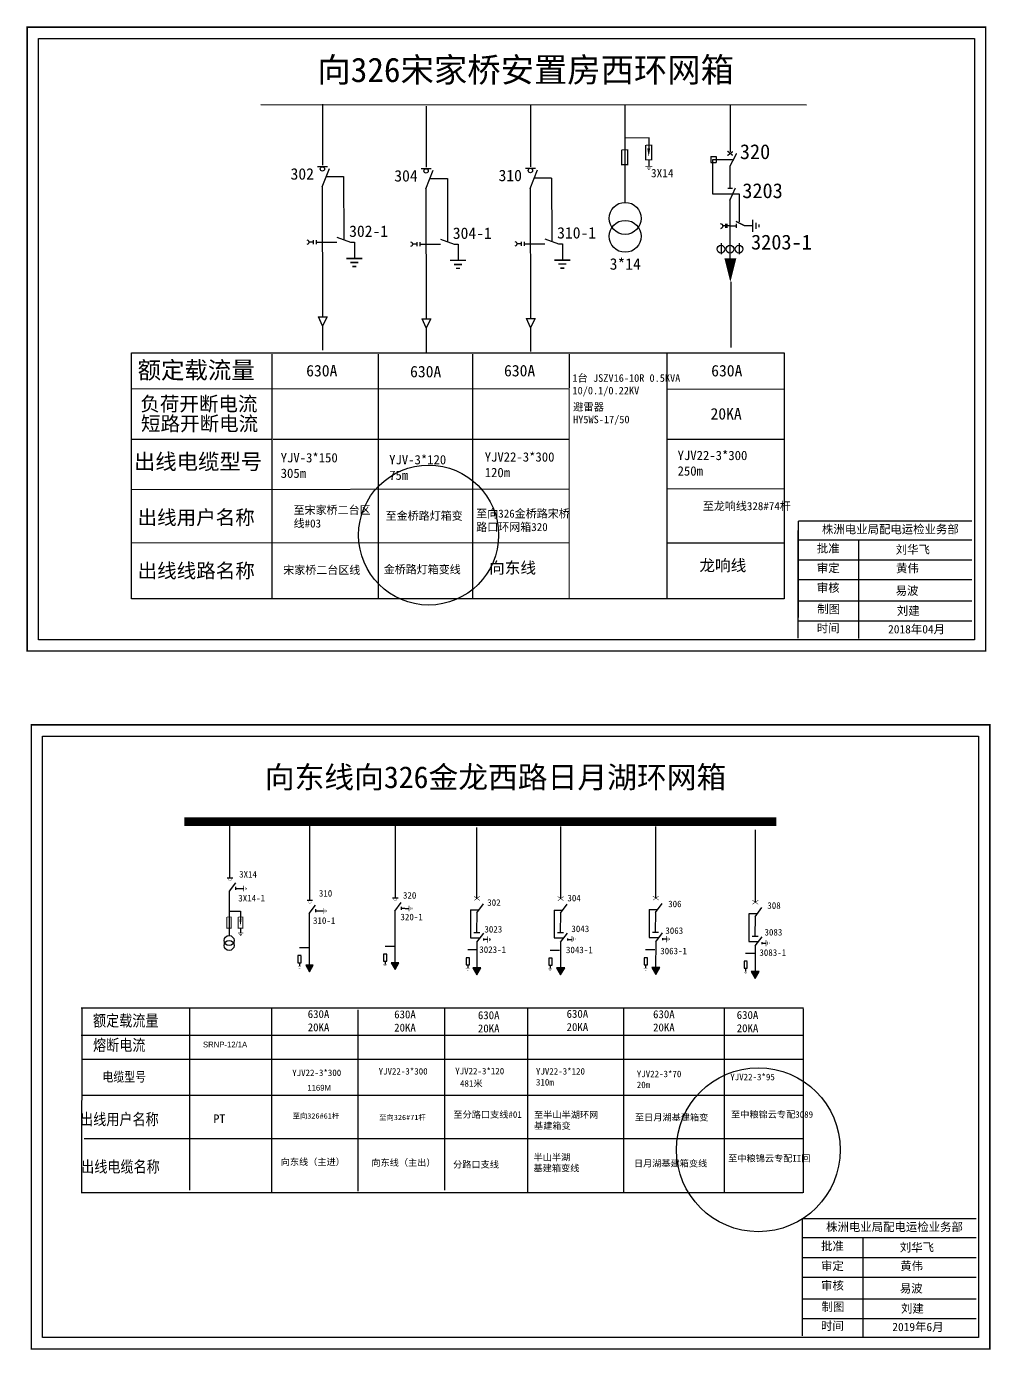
# Model space of a CAD drawing. Extents: x 1156 to 1416, y -325 to -151.
# Drawn here: x 1289.7 to 1415.9, y -324.9 to -151.7 of the extents above; entities that cross this region are included whole.
import ezdxf

# ---------------------------------------------------------------- set-up
doc = ezdxf.new("R2010")
doc.units = 0
doc.header["$LTSCALE"] = 0.774411
doc.linetypes.add('CENTER', pattern=[50.8, 31.75, -6.35, 6.35, -6.35])
doc.layers.get('0').update_dxf_attribs({"linetype": 'CONTINUOUS'})
doc.layers.add('1', color=7, linetype='CONTINUOUS')
doc.layers.add('2', color=7, linetype='CONTINUOUS')
doc.layers.add('MiniCADLayer', color=7, linetype='CONTINUOUS', lineweight=20)
doc.styles.add('_txtstyle_1.32_0_0', font='simsun.ttc', dxfattribs={"height": 1.32008})
doc.styles.add('_txtstyle_4.00_0_0', font='simsun.ttc', dxfattribs={"height": 4})
doc.styles.add('HZ', font='')
doc.styles.add('hztxt_txtstyle_0.00_0_0', font='', dxfattribs={"bigfont": 'hztxt.shx'})
doc.styles.add('hztxt_txtstyle_1.32_0_0', font='', dxfattribs={"height": 1.32257, "bigfont": 'hztxt.shx'})
doc.styles.add('hztxt_txtstyle_2.50_0_0', font='', dxfattribs={"height": 2.5, "bigfont": 'hztxt.shx'})
doc.styles.add('hztxt_txtstyle_2.70_0_0', font='simkai.ttf', dxfattribs={"height": 2.7})
doc.styles.add('hztxt_txtstyle_3.00_0_0', font='', dxfattribs={"height": 3, "bigfont": 'hztxt.shx'})
doc.styles.add('hztxt_txtstyle_4.47_0_0', font='', dxfattribs={"height": 4.471702, "bigfont": 'hztxt.shx'})
doc.styles.add('SimSun_txtstyle_1.00_0_0', font='', dxfattribs={"height": 1})
doc.styles.add('SimSun_txtstyle_100.00_0_0100', font='', dxfattribs={"height": 100})
doc.styles.get("Standard").update_dxf_attribs({"font": '', "height": 2.5})
doc.styles.add('STYLE1', font='txt.shx', dxfattribs={"height": 2.6})
doc.styles.add('字体', font='simkai_0.ttf', dxfattribs={"height": 2.5})
doc.styles.get('HZ').set_extended_font_data('SimSun')
doc.styles.get('hztxt_txtstyle_0.00_0_0').set_extended_font_data('hztxt')
doc.styles.get('hztxt_txtstyle_1.32_0_0').set_extended_font_data('hztxt')
doc.styles.get('hztxt_txtstyle_2.50_0_0').set_extended_font_data('hztxt')
doc.styles.get('hztxt_txtstyle_3.00_0_0').set_extended_font_data('hztxt')
doc.styles.get('hztxt_txtstyle_4.47_0_0').set_extended_font_data('hztxt')
doc.styles.get('SimSun_txtstyle_1.00_0_0').set_extended_font_data('SimSun')
doc.styles.get('SimSun_txtstyle_100.00_0_0100').set_extended_font_data('SimSun')
doc.styles.get('Standard').set_extended_font_data('SimSun')

# ---------------------------------------------------------------- blocks, each defined once
blk = doc.blocks.new('JD')
for points in [[(-2, 0.2), (-2, -0.2), (2, 0.2), (2, -0.2)], [(1, -1.2), (1, -0.8), (-1, -1.2), (-1, -0.8)], [(-0.5, -1.8), (-0.5, -2.2), (0.5, -1.8), (0.5, -2.2)]]:
    blk.add_trace(points)

msp = doc.modelspace()

# ---------------------------------------------------------------- hatches: boundary and pattern name
for color, points in [(0, [(1326.74, -275.49), (1327.24, -274.62), (1326.24, -274.62)]), (0, [(1337.94, -275.17), (1338.44, -274.31), (1337.44, -274.31)]), (7, [(1348.66, -275.86), (1349.19, -274.94), (1348.13, -274.94)]), (7, [(1359.62, -275.88), (1360.16, -274.96), (1359.09, -274.96)]), (7, [(1372.07, -275.82), (1372.6, -274.9), (1371.54, -274.9)]), (7, [(1385.1, -276.35), (1385.63, -275.43), (1384.57, -275.43)])]:
    msp.add_hatch(color=color).paths.add_polyline_path(points)

# ---------------------------------------------------------------- linework, layer by layer
at = {"linetype": 'Continuous'}
for p, q in [((1320.39, -161.91), (1391.8, -161.97)), ((1328.42, -172.69), (1329.34, -170.27)), ((1328.94, -171.33), (1331.21, -171.33)), ((1331.21, -171.34), (1331.22, -179.61)), ((1341.99, -172.94), (1342.91, -170.52)), ((1355.65, -172.89), (1356.57, -170.47)), ((1342.51, -171.58), (1344.79, -171.58)), ((1344.79, -171.6), (1344.79, -179.87)), ((1356.17, -171.53), (1358.44, -171.53)), ((1358.44, -171.55), (1358.45, -179.82)), ((1330.33, -179.28), (1332.09, -179.94)), ((1332.09, -179.94), (1332.64, -179.94)), ((1343.9, -179.54), (1345.67, -180.2)), ((1357.56, -179.49), (1359.32, -180.15)), ((1359.32, -180.15), (1359.87, -180.15)), ((1345.67, -180.2), (1346.22, -180.2))]:
    msp.add_line(p, q, dxfattribs=at)
for p, q in [((1328.43, -161.86), (1328.43, -169.87)), ((1342, -162.11), (1342, -170.12)), ((1355.66, -162.06), (1355.66, -170.07)), ((1368.04, -162.06), (1368.04, -171.13)), ((1327.77, -170.03), (1329.09, -170.03)), ((1341.34, -170.28), (1342.66, -170.28)), ((1355, -170.24), (1356.32, -170.24)), ((1368.04, -170.88), (1368.04, -174.73)), ((1328.42, -172.69), (1328.43, -189.74)), ((1341.99, -172.94), (1342, -190)), ((1355.65, -172.89), (1355.66, -189.95)), ((1332.64, -179.94), (1332.64, -182.05)), ((1359.87, -180.15), (1359.87, -182.25)), ((1346.22, -180.2), (1346.21, -182.3)), ((1327.89, -189.73), (1329.06, -189.73)), ((1328.45, -190.91), (1327.9, -189.73)), ((1329.06, -189.73), (1328.45, -190.91)), ((1341.46, -189.99), (1342.64, -189.99)), ((1342.02, -191.17), (1341.47, -189.99)), ((1342.64, -189.99), (1342.02, -191.17)), ((1355.12, -189.94), (1356.29, -189.94)), ((1355.68, -191.12), (1355.13, -189.94)), ((1356.29, -189.94), (1355.68, -191.12)), ((1303.43, -226.66), (1303.44, -194.43)), ((1303.44, -194.43), (1388.88, -194.43)), ((1321.83, -194.59), (1321.83, -226.64)), ((1335.74, -194.59), (1335.74, -226.64)), ((1348.06, -194.59), (1348.06, -226.64)), ((1360.72, -194.59), (1360.72, -199.02)), ((1373.53, -194.43), (1373.53, -226.63)), ((1388.88, -194.43), (1388.88, -226.63)), ((1303.46, -199.12), (1360.72, -199.09)), ((1303.49, -205.72), (1321.91, -205.72)), ((1321.97, -205.72), (1360.72, -205.74)), ((1373.53, -205.74), (1388.88, -205.75)), ((1360.72, -212.29), (1303.46, -212.37)), ((1388.88, -212.25), (1373.53, -212.27)), ((1360.72, -219.33), (1303.43, -219.32)), ((1388.88, -219.33), (1373.53, -219.33)), ((1388.88, -226.63), (1303.44, -226.64)), ((1316.28, -255.83, -0.03), (1316.28, -263.2, -0.03)), ((1347.8, -267.37, -0.03), (1348.91, -267.37, -0.03)), ((1347.81, -267.37, -0.03), (1347.81, -271.02, -0.03)), ((1348.63, -267.76, -0.03), (1348.59, -270.29, -0.03)), ((1358.76, -267.39, -0.03), (1359.88, -267.39, -0.03)), ((1358.77, -267.4, -0.03), (1358.77, -271.04, -0.03)), ((1359.59, -267.78, -0.03), (1359.56, -270.31, -0.03)), ((1371.21, -267.33, -0.03), (1372.32, -267.33, -0.03)), ((1371.22, -267.33, -0.03), (1371.22, -270.98, -0.03)), ((1372.04, -267.72, -0.03), (1372.01, -270.25, -0.03)), ((1384.24, -267.86, -0.03), (1385.35, -267.86, -0.03)), ((1384.25, -267.87, -0.03), (1384.25, -271.51, -0.03)), ((1385.07, -268.26, -0.03), (1385.04, -270.78, -0.03)), ((1347.81, -271.02, -0.03), (1349.07, -271.01, -0.03)), ((1348.25, -270.31, -0.03), (1349.02, -270.31, -0.03)), ((1349.53, -271.22, -0.03), (1350.07, -271.22, -0.03)), ((1358.77, -271.04, -0.03), (1360.04, -271.04, -0.03)), ((1359.21, -270.33, -0.03), (1359.98, -270.33, -0.03)), ((1360.49, -271.24, -0.03), (1361.03, -271.24, -0.03)), ((1371.22, -270.98, -0.03), (1372.48, -270.97, -0.03)), ((1371.66, -270.27, -0.03), (1372.43, -270.27, -0.03)), ((1372.94, -271.18, -0.03), (1373.48, -271.18, -0.03)), ((1384.25, -271.51, -0.03), (1385.51, -271.51, -0.03)), ((1384.69, -270.81, -0.03), (1385.46, -270.81, -0.03)), ((1385.97, -271.71, -0.03), (1386.51, -271.71, -0.03)), ((1325.43, -272.3), (1326.67, -272.3)), ((1336.64, -272.1), (1337.88, -272.1)), ((1347.45, -272.57), (1348.68, -272.57)), ((1358.26, -272.63), (1359.49, -272.64)), ((1370.74, -272.57), (1371.97, -272.57)), ((1383.83, -273.04), (1385.06, -273.04)), ((1325.43, -274.28), (1325.43, -274.71)), ((1336.64, -274.08), (1336.64, -274.51)), ((1347.45, -274.55), (1347.45, -274.98)), ((1358.26, -274.61), (1358.26, -275.05)), ((1370.74, -274.55), (1370.74, -274.98)), ((1383.83, -275.02), (1383.83, -275.45)), ((1296.87, -280.21, -0.03), (1391.4, -280.21, -0.03)), ((1296.95, -304.4, -0.03), (1296.96, -280.21, -0.03)), ((1311.03, -280.33, -0.03), (1311.03, -304.09, -0.03)), ((1321.78, -280.33, -0.03), (1321.78, -304.45, -0.03)), ((1333.06, -280.46, -0.03), (1333.06, -304.22, -0.03)), ((1344.42, -280.33, -0.03), (1344.42, -304.09, -0.03)), ((1355.3, -280.33, -0.03), (1355.3, -304.4, -0.03)), ((1367.85, -280.33, -0.03), (1367.85, -304.4, -0.03)), ((1381.02, -280.33, -0.03), (1381.02, -304.4, -0.03)), ((1391.38, -280.33, -0.03), (1391.38, -304.4, -0.03)), ((1296.87, -283.78, -0.03), (1391.38, -283.78, -0.03)), ((1297.04, -286.92, -0.03), (1391.38, -286.92, -0.03)), ((1297.04, -291.65, -0.03), (1391.38, -291.65, -0.03)), ((1391.38, -297.36, -0.03), (1297.25, -297.36, -0.03)), ((1391.34, -304.44, -0.03), (1296.87, -304.44, -0.03))]:
    msp.add_line(p, q)
at = {"color": 0, "linetype": 'Continuous'}
for p, q in [((1327.24, -179.94), (1326.69, -179.94)), ((1327.24, -179.68), (1327.24, -180.2)), ((1327.6, -179.68), (1327.6, -180.2)), ((1327.61, -179.94), (1330.33, -179.94)), ((1340.81, -179.93), (1340.81, -180.45)), ((1341.17, -179.93), (1341.17, -180.45)), ((1354.47, -180.15), (1353.92, -180.15)), ((1354.47, -179.89), (1354.47, -180.4)), ((1354.83, -179.89), (1354.83, -180.4)), ((1354.84, -180.15), (1357.56, -180.15)), ((1340.81, -180.19), (1340.26, -180.19)), ((1341.19, -180.2), (1343.9, -180.2)), ((1390.72, -218.91), (1413.47, -218.91)), ((1398.62, -218.91), (1398.62, -231.84)), ((1390.72, -221.51), (1413.47, -221.51)), ((1390.72, -224.1), (1413.47, -224.1)), ((1390.72, -226.92), (1413.47, -226.92)), ((1390.72, -229.52), (1413.47, -229.52)), ((1391.27, -310.27), (1414.02, -310.27)), ((1399.16, -310.27), (1399.16, -323.21)), ((1391.27, -312.87), (1414.02, -312.87)), ((1391.27, -315.46), (1414.02, -315.46)), ((1391.27, -318.29), (1414.02, -318.29)), ((1391.27, -320.88), (1414.02, -320.88))]:
    msp.add_line(p, q, dxfattribs=at)
at = {"linetype": 'CENTER'}
for p, q in [((1328.43, -190.84), (1328.43, -194.07)), ((1342.01, -191.09), (1342.01, -194.32)), ((1355.67, -191.05), (1355.67, -194.27))]:
    msp.add_line(p, q, dxfattribs=at)
at = {"color": 7}
for p, q in [((1326.78, -266.1, -0.03), (1326.78, -256.3, -0.03)), ((1337.98, -265.78, -0.03), (1337.98, -255.94, -0.03)), ((1348.67, -265.87, -0.03), (1348.67, -256.56, -0.03)), ((1359.63, -265.89, -0.03), (1359.63, -256.46, -0.03)), ((1372.08, -265.83, -0.03), (1372.08, -256.46, -0.03)), ((1385.11, -266.36, -0.03), (1385.11, -256.89, -0.03))]:
    msp.add_line(p, q, dxfattribs=at)
at = {"color": 0}
for p, q in [((1315.97, -263.17, -0.03), (1316.69, -263.17, -0.03)), ((1316.21, -264.92, -0.03), (1316.21, -270.76, -0.03)), ((1317.07, -264.37, -0.03), (1317.07, -264.74, -0.03)), ((1317.08, -264.56, -0.03), (1317.56, -264.56, -0.03)), ((1317.61, -264.57, -0.03), (1318.12, -264.57, -0.03)), ((1326.42, -266.1, -0.03), (1327.15, -266.1, -0.03)), ((1337.62, -265.78, -0.03), (1338.35, -265.78, -0.03)), ((1316.2, -267.54, -0.03), (1317.71, -267.54, -0.03)), ((1317.71, -267.54, -0.03), (1317.71, -268.65, -0.03)), ((1326.71, -267.85, -0.03), (1326.71, -274.78, -0.03)), ((1327.53, -267.29, -0.03), (1327.53, -267.67, -0.03)), ((1327.54, -267.48, -0.03), (1328.02, -267.48, -0.03)), ((1328.07, -267.5, -0.03), (1328.57, -267.5, -0.03)), ((1337.91, -267.54, -0.03), (1337.91, -274.46, -0.03)), ((1338.73, -266.97, -0.03), (1338.73, -267.35, -0.03)), ((1338.74, -267.16, -0.03), (1339.22, -267.16, -0.03)), ((1339.26, -267.17, -0.03), (1339.77, -267.17, -0.03)), ((1317.71, -269.8, -0.03), (1317.71, -270.37, -0.03)), ((1348.66, -271.58, -0.03), (1348.63, -275.1, -0.03)), ((1359.62, -271.6, -0.03), (1359.59, -275.12, -0.03)), ((1372.07, -271.54, -0.03), (1372.04, -275.06, -0.03)), ((1385.1, -272.07, -0.03), (1385.07, -275.59, -0.03))]:
    msp.add_line(p, q, dxfattribs=at)
at = {"color": 0, "linetype": 'Continuous', "const_width": 0.182}
for points in [[(1289.78, -151.78), (1415.26, -151.78), (1415.26, -233.48), (1289.78, -233.48)], [(1290.33, -243.14), (1415.81, -243.14), (1415.81, -324.85), (1290.33, -324.85)]]:
    msp.add_lwpolyline(points, close=True, dxfattribs=at)
at = {"color": 0, "linetype": 'Continuous'}
for points in [[(1291.26, -153.26), (1413.79, -153.26), (1413.79, -232.01), (1291.26, -232.01)], [(1291.8, -244.62), (1414.33, -244.62), (1414.33, -323.37), (1291.8, -323.37)]]:
    msp.add_lwpolyline(points, close=True, dxfattribs=at)
at = {"color": 0, "linetype": 'Continuous', "const_width": 0.182}
for points in [[(1390.72, -216.43), (1390.71, -231.8)], [(1390.72, -216.43), (1413.47, -216.43)], [(1391.27, -307.79), (1391.25, -323.16)], [(1391.27, -307.79), (1414.02, -307.79)]]:
    msp.add_lwpolyline(points, dxfattribs=at)
at = {"elevation": -0.03}
for points, const_width in [([(1310.35, -255.83), (1387.86, -255.83)], 1.14), ([(1348.28, -265.59), (1349.05, -266.13)], 0.0653), ([(1348.3, -266.14), (1349.06, -265.58)], 0.0653), ([(1359.24, -265.62), (1360.01, -266.16)], 0.0653), ([(1359.26, -266.16), (1360.03, -265.61)], 0.0653), ([(1371.69, -265.55), (1372.46, -266.09)], 0.0653), ([(1371.71, -266.09), (1372.48, -265.54)], 0.0653), ([(1384.72, -266.09), (1385.49, -266.63)], 0.0653), ([(1384.74, -266.63), (1385.51, -266.08)], 0.0653), ([(1371.66, -270.27), (1372.43, -270.27)], 0.0653), ([(1348.25, -270.31), (1349.02, -270.31)], 0.0653), ([(1359.21, -270.33), (1359.98, -270.33)], 0.0653), ([(1384.69, -270.81), (1385.46, -270.81)], 0.0653)]:
    msp.add_lwpolyline(points, dxfattribs=dict(at, const_width=const_width))
at = {"color": 0, "elevation": -0.03}
for points, const_width in [([(1315.97, -263.17), (1316.69, -263.17)], 0.0616), ([(1326.42, -266.1), (1327.15, -266.1)], 0.0616), ([(1337.62, -265.78), (1338.35, -265.78)], 0.0616), ([(1315.91, -268.3), (1315.91, -269.76), (1316.5, -269.76), (1316.5, -268.3), (1315.93, -268.3)], 0.124), ([(1317.41, -268.3), (1317.41, -269.76), (1318, -269.76), (1318, -268.3), (1317.43, -268.3)], 0.124)]:
    msp.add_lwpolyline(points, dxfattribs=dict(at, const_width=const_width))
at = {"color": 0, "const_width": 0.0308, "elevation": -0.03}
for points in [[(1316.13, -263.37, 1), (1316.53, -263.37, 1)], [(1326.58, -266.3, 1), (1326.98, -266.3, 1)], [(1337.78, -265.98, 1), (1338.18, -265.98, 1)]]:
    msp.add_lwpolyline(points, format="xyb", close=True, dxfattribs=at)
at = {"color": 0, "elevation": -0.03}
msp.add_lwpolyline([(1317.71, -268.63, 0.289, 0, 0), (1317.71, -269.45, 0, 0, 0)], format="xyseb", dxfattribs=at)
at = {"elevation": -0.03}
for points in [[(1349.54, -271.1), (1349.54, -271.36)], [(1360.5, -271.12), (1360.5, -271.38)], [(1372.95, -271.06), (1372.95, -271.32)], [(1385.98, -271.59), (1385.98, -271.85)]]:
    msp.add_lwpolyline(points, dxfattribs=at)
for points in [[(1325.67, -273.36), (1325.23, -273.36), (1325.23, -274.28), (1325.67, -274.28), (1325.67, -273.38)], [(1336.88, -273.16), (1336.44, -273.16), (1336.44, -274.08), (1336.88, -274.08), (1336.88, -273.17)], [(1347.68, -273.63), (1347.25, -273.63), (1347.25, -274.55), (1347.68, -274.55), (1347.68, -273.64)], [(1358.49, -273.7), (1358.06, -273.7), (1358.06, -274.61), (1358.49, -274.61), (1358.49, -273.71)], [(1370.97, -273.63), (1370.54, -273.63), (1370.54, -274.55), (1370.97, -274.55), (1370.97, -273.64)], [(1384.06, -274.1), (1383.63, -274.1), (1383.63, -275.02), (1384.06, -275.02), (1384.06, -274.11)]]:
    msp.add_lwpolyline(points)
for points in [[(1325.43, -272.3, 0, 0, 0), (1325.43, -273.6, 0.118, 0, 0), (1325.43, -274.02, 0, 0, 0)], [(1336.64, -272.1, 0, 0, 0), (1336.64, -273.4, 0.118, 0, 0), (1336.64, -273.82, 0, 0, 0)], [(1347.45, -272.57, 0, 0, 0), (1347.45, -273.87, 0.118, 0, 0), (1347.45, -274.29, 0, 0, 0)], [(1358.26, -272.63, 0, 0, 0), (1358.26, -273.93, 0.118, 0, 0), (1358.26, -274.35, 0, 0, 0)], [(1370.74, -272.57, 0, 0, 0), (1370.74, -273.87, 0.118, 0, 0), (1370.74, -274.29, 0, 0, 0)], [(1383.83, -273.04, 0, 0, 0), (1383.83, -274.34, 0.118, 0, 0), (1383.83, -274.76, 0, 0, 0)]]:
    msp.add_lwpolyline(points, format="xyseb")
at = {"const_width": 0.0354}
for points in [[(1325.17, -274.72), (1325.67, -274.72)], [(1325.23, -274.84), (1325.61, -274.84)], [(1325.34, -275), (1325.52, -275)], [(1336.38, -274.52), (1336.88, -274.52)], [(1336.44, -274.64), (1336.82, -274.64)], [(1336.55, -274.8), (1336.72, -274.8)], [(1347.19, -274.99), (1347.69, -274.99)], [(1347.25, -275.11), (1347.63, -275.11)], [(1347.36, -275.27), (1347.53, -275.27)], [(1358, -275.05), (1358.49, -275.05)], [(1358.05, -275.18), (1358.44, -275.18)], [(1358.16, -275.34), (1358.34, -275.34)], [(1370.48, -274.99), (1370.98, -274.99)], [(1370.54, -275.11), (1370.92, -275.11)], [(1370.65, -275.27), (1370.82, -275.27)], [(1383.57, -275.46), (1384.07, -275.46)], [(1383.63, -275.58), (1384.01, -275.58)], [(1383.74, -275.74), (1383.91, -275.74)]]:
    msp.add_lwpolyline(points, dxfattribs=at)
at = {"color": 0, "elevation": -0.03}
for points in [[(1326.74, -275.49), (1327.24, -274.62), (1326.24, -274.62)], [(1337.94, -275.17), (1338.44, -274.31), (1337.44, -274.31)]]:
    msp.add_lwpolyline(points, close=True, dxfattribs=at)
at = {"color": 7, "elevation": -0.03}
for points in [[(1348.66, -275.86), (1349.19, -274.94), (1348.13, -274.94)], [(1359.62, -275.88), (1360.16, -274.96), (1359.09, -274.96)], [(1372.07, -275.82), (1372.6, -274.9), (1371.54, -274.9)], [(1385.1, -276.35), (1385.63, -275.43), (1384.57, -275.43)]]:
    msp.add_lwpolyline(points, close=True, dxfattribs=at)
for centre in [(1328.43, -170.35), (1342, -170.6), (1355.66, -170.55)]:
    msp.add_circle(centre, 0.288)
at = {"linetype": 'Continuous'}
for centre in [(1368.07, -176.82), (1368.07, -179.17)]:
    msp.add_circle(centre, 2.09, dxfattribs=at)
at = {"color": 1, "linetype": 'Continuous'}
for centre, radius in [((1342.33, -218.29), 9.16), ((1385.5, -298.78), 10.73)]:
    msp.add_circle(centre, radius, dxfattribs=at)
at = {"color": 0}
for centre in [(1316.22, -271.38, -0.03), (1316.22, -272.03, -0.03)]:
    msp.add_circle(centre, 0.65, dxfattribs=at)
at = {"color": 0, "linetype": 'Continuous'}
for centre in [(1326.43, -179.94), (1340, -180.19), (1353.66, -180.15)]:
    msp.add_arc(centre, 0.26, 268.8681, 90.9872, dxfattribs=at)
for points in [[(1331.55, -181.96), (1331.55, -182.17), (1333.65, -181.96), (1333.65, -182.17)], [(1333.12, -182.7), (1333.12, -182.49), (1332.07, -182.7), (1332.07, -182.49)], [(1332.34, -183.01), (1332.34, -183.22), (1332.86, -183.01), (1332.86, -183.22)], [(1345.12, -182.21), (1345.12, -182.42), (1347.22, -182.21), (1347.22, -182.42)], [(1346.7, -182.95), (1346.7, -182.74), (1345.65, -182.95), (1345.65, -182.74)], [(1345.91, -183.26), (1345.91, -183.47), (1346.43, -183.26), (1346.43, -183.47)], [(1358.78, -182.17), (1358.78, -182.38), (1360.88, -182.17), (1360.88, -182.38)], [(1360.35, -182.9), (1360.35, -182.69), (1359.3, -182.9), (1359.3, -182.69)], [(1359.57, -183.22), (1359.57, -183.43), (1360.09, -183.22), (1360.09, -183.43)]]:
    msp.add_trace(points)
at = {"layer": '1', "color": 0}
for p, q in [((1381.81, -161.96), (1381.81, -168.1)), ((1371.15, -166.24), (1371.15, -167.69)), ((1371.15, -169.21), (1371.15, -169.96)), ((1379.29, -168.74), (1380, -168.74)), ((1379.29, -168.74), (1379.29, -169.52)), ((1379.29, -169.52), (1380, -169.52)), ((1379.52, -169.15), (1379.52, -173.61)), ((1382.14, -169.15), (1379.52, -169.15)), ((1380, -168.74), (1380, -169.52)), ((1381.79, -169.93), (1381.79, -172.83)), ((1379.52, -173.61), (1382.98, -173.61)), ((1381.79, -174.28), (1381.79, -182.83)), ((1382.98, -173.61), (1382.98, -177.29)), ((1381.79, -177.79), (1382.6, -177.79)), ((1383.65, -177.76), (1384.75, -177.76)), ((1380.63, -180.07), (1380.63, -181.5)), ((1383, -180.07), (1383, -181.5)), ((1381.88, -185.15), (1381.88, -193.71))]:
    msp.add_line(p, q, dxfattribs=at)
for points, const_width in [([(1367.62, -167.84), (1367.62, -169.78), (1368.4, -169.78), (1368.4, -167.84), (1367.65, -167.84)], 0.163), ([(1370.76, -167.23), (1370.76, -169.16), (1371.54, -169.16), (1371.54, -167.23), (1370.79, -167.23)], 0.163), ([(1381.46, -168.01), (1382.15, -168.58)], 0.175), ([(1381.45, -168.6), (1382.17, -168.06)], 0.175), ([(1381.79, -169.98), (1382.66, -168.31)], 0.175), ([(1381.47, -172.87), (1382.12, -172.87)], 0.175), ([(1381.75, -174.49), (1382.49, -172.84)], 0.175), ([(1382.55, -177.2), (1383.72, -177.79)], 0.175), ([(1382.6, -177.52), (1382.6, -178.06)], 0.175), ([(1381.36, -182.88), (1382.25, -182.88), (1381.79, -183.78), (1381.37, -182.86)], 0.175)]:
    msp.add_lwpolyline(points, dxfattribs=dict(at, const_width=const_width))
for points, format in [([(1371.15, -167.66, 0.381, 0, 0), (1371.15, -168.75, 0, 0, 0)], "xyseb"), ([(1380.52, -177.48, -0.877934), (1380.53, -178.19)], "xyb"), ([(1381.84, -182.06, 1.56, 0, 0), (1381.84, -185.15, 0, 0, 0)], "xyseb")]:
    msp.add_lwpolyline(points, format=format, dxfattribs=at)
for points in [[(1381.2, -177.78), (1380.83, -177.78)], [(1381.2, -177.53), (1381.2, -178.07)], [(1381.36, -177.53), (1381.36, -178.07)], [(1381.79, -177.78), (1381.36, -177.78)]]:
    msp.add_lwpolyline(points, dxfattribs=at)
for centre in [(1380.6, -180.85), (1381.8, -180.85), (1382.98, -180.85)]:
    msp.add_circle(centre, 0.506, dxfattribs=at)
at = {"layer": '2', "color": 0}
for p, q in [((1316.25, -264.93, -0.03), (1317.09, -263.81, -0.03)), ((1326.71, -267.85, -0.03), (1327.54, -266.74, -0.03)), ((1337.91, -267.54, -0.03), (1338.74, -266.42, -0.03))]:
    msp.add_line(p, q, dxfattribs=at)
at = {"layer": '2'}
for p, q in [((1348.63, -267.76, -0.03), (1349.51, -266.58, -0.03)), ((1359.59, -267.78, -0.03), (1360.47, -266.6, -0.03)), ((1372.04, -267.72, -0.03), (1372.92, -266.54, -0.03)), ((1385.07, -268.26, -0.03), (1385.95, -267.07, -0.03)), ((1348.66, -271.58, -0.03), (1349.55, -270.4, -0.03)), ((1359.62, -271.6, -0.03), (1360.51, -270.42, -0.03)), ((1372.07, -271.54, -0.03), (1372.96, -270.36, -0.03)), ((1385.1, -272.07, -0.03), (1385.99, -270.89, -0.03))]:
    msp.add_line(p, q, dxfattribs=at)
at = {"layer": 'MiniCADLayer', "color": 7, "linetype": 'Continuous', "ltscale": 0.425876}
msp.add_line((1368.04, -166.29), (1371.18, -166.29), dxfattribs=at)
at = {"layer": 'MiniCADLayer', "color": 7, "ltscale": 1.917398}
msp.add_line((1360.72, -199.09), (1360.72, -226.63), dxfattribs=at)
at = {"layer": 'MiniCADLayer', "color": 7, "linetype": 'Continuous', "ltscale": 1.917398}
msp.add_line((1373.53, -199.17), (1388.88, -199.17), dxfattribs=at)

# ---------------------------------------------------------------- block references
at = {"color": 0, "xscale": 0.1885189631145145, "yscale": 0.1885189631145145, "zscale": 0.1885189631478634, "rotation": 90}
for p in [(1318.13, -264.58, -0.03), (1328.58, -267.51, -0.03), (1339.78, -267.18, -0.03)]:
    msp.add_blockref('JD', p, dxfattribs=at)
at = {"color": 0, "xscale": 0.1736358871029324, "yscale": 0.1736358870790724, "zscale": 0.1736358871098742}
msp.add_blockref('JD', (1317.72, -270.4, -0.03), dxfattribs=at)
at = {"xscale": 0.1998264773811727, "yscale": 0.1998264773811727, "zscale": 0.1998264774166114, "rotation": 90}
for p in [(1350.07, -271.24, -0.03), (1361.12, -271.18, -0.03), (1373.49, -271.2, -0.03), (1386.52, -271.73, -0.03)]:
    msp.add_blockref('JD', p, dxfattribs=at)
at = {"layer": '1', "color": 0, "xscale": 0.228829705212604, "yscale": 0.2288297041977998, "zscale": 0.2288297042383859}
msp.add_blockref('JD', (1371.16, -169.99), dxfattribs=at)
at = {"layer": '1', "color": 0, "xscale": 0.4089926466691338, "yscale": 0.4089926466691338, "zscale": 0.4089926467416685, "rotation": 90}
msp.add_blockref('JD', (1384.77, -177.8), dxfattribs=at)

# ---------------------------------------------------------------- texts
for s, p in [('302', (1324.26, -171.75)), ('304', (1337.84, -172)), ('310', (1351.49, -171.95)), ('302-1', (1331.93, -179.25)), ('304-1', (1345.5, -179.51)), ('310-1', (1359.16, -179.46)), ('3*14', (1366.04, -183.54)), ('630A', (1326.31, -197.51)), ('630A', (1339.91, -197.63)), ('630A', (1352.21, -197.51)), ('630A', (1379.33, -197.51)), ('20KA', (1379.24, -203.16)), ('向东线', (1350.26, -223.32)), ('龙响线', (1377.78, -223.01))]:
    msp.add_text(s, height=1.5).set_placement(p)
for s, height, style, p in [('额定载流量', 2.25, 'HZ', (1304.23, -197.81)), ('负荷开断电流', 1.875, 'HZ', (1304.59, -202.04)), ('短路开断电流', 1.875, 'HZ', (1304.68, -204.63)), ('出线电缆型号', 2.051, 'HZ', (1303.76, -209.7)), ('出线用户名称', 1.875, 'HZ', (1304.23, -216.92)), ('出线线路名称', 1.875, 'HZ', (1304.24, -223.9)), ('额定载流量', 1.715, 'hztxt_txtstyle_3.00_0_0', (1298.4, -282.79, -0.03)), ('熔断电流', 1.715, 'hztxt_txtstyle_3.00_0_0', (1298.4, -285.99, -0.03)), ('电缆型号', 1.429, 'hztxt_txtstyle_2.50_0_0', (1299.63, -289.99, -0.03)), ('出线用户名称', 1.715, 'hztxt_txtstyle_3.00_0_0', (1296.71, -295.7, -0.03)), ('出线电缆名称', 1.715, 'hztxt_txtstyle_3.00_0_0', (1296.85, -301.91, -0.03))]:
    msp.add_text(s, height=height, dxfattribs=dict(style=style)).set_placement(p)
at = {"color": 7, "linetype": 'Continuous', "attachment_point": 1}
for s, insert, char_height, width, style in [('向326宋家桥安置房西环网箱', (1327.77, -155.77), 3.2, 69.1867, '_txtstyle_4.00_0_0'), ('{\\fSimSun|b0|i0|c134|p2;至向\\fKaiTi_GB2312|b0|i0|c134|p49;326\\fSimSun|b0|i0|c134|p2;金桥路宋桥路口环网箱\\fKaiTi_GB2312|b0|i0|c134|p49;320}', (1348.57, -214.95), 1.05606, 13.3905, '_txtstyle_1.32_0_0'), ('至龙响线328#74杆', (1378.24, -213.97), 1.0561, 11.622, '_txtstyle_1.32_0_0')]:
    msp.add_mtext(s, dxfattribs=dict(at, insert=insert, char_height=char_height, width=width, style=style))
at = {"color": 0, "linetype": 'Continuous', "attachment_point": 1}
for s, insert, char_height, width, style in [('YJV-3*150\\P305m', (1322.97, -207.55), 1.22, 19.6738, 'hztxt_txtstyle_2.70_0_0'), ('YJV-3*120\\P75m', (1337.17, -207.81), 1.22, 19.6738, 'hztxt_txtstyle_2.70_0_0'), ('YJV22-3*300\\P120m', (1349.68, -207.45), 1.2204, 19.6738, 'hztxt_txtstyle_2.70_0_0'), ('YJV22-3*300\\P250m', (1374.93, -207.25), 1.2204, 19.6738, 'hztxt_txtstyle_2.70_0_0'), ('株洲电业局配电运检业务部', (1393.83, -216.98), 1.0944, 29.9201, '字体'), ('{\\fKaiTi_GB2312|b0|i0|c134|p49;批准}', (1393.16, -219.48), 1.0944, 8.5588, '字体'), ('刘华飞', (1403.48, -219.65), 1.094, 8.5588, '字体'), ('\\f\uffbfﾬￌﾣﾤ_GB2312|b0|i0|c134|p49;审定', (1393.16, -222.07), 1.0944, 8.5588, '字体'), ('黄伟', (1403.53, -222.09), 1.094, 8.5588, '字体'), ('\\f\uffbfﾬￌﾣﾤ_GB2312|b0|i0|c134|p49;审核', (1393.16, -224.65), 1.0944, 8.5588, '字体'), ('易波', (1403.48, -225.03), 1.094, 8.5588, '字体'), ('\\f\uffbfﾬￌﾣﾤ_GB2312|b0|i0|c134|p49;制图', (1393.22, -227.43), 1.0944, 8.5588, '字体'), ('{\\fSimSun|b0|i0|c134|p2;刘建}', (1403.64, -227.66), 1.0944, 8.5588, '字体'), ('\\f\uffbfﾬￌﾣﾤ_GB2312|b0|i0|c134|p49;时间', (1393.16, -229.94), 1.0944, 8.5588, '字体'), ('2018{\\fSimSun|b0|i0|c134|p2;年}04{\\fSimSun|b0|i0|c134|p2;月}', (1402.49, -230.07), 1.0944, 16.0081, '字体'), ('株洲电业局配电运检业务部', (1394.37, -308.34), 1.0944, 29.9201, '字体'), ('{\\fKaiTi_GB2312|b0|i0|c134|p49;批准}', (1393.71, -310.84), 1.0944, 8.5588, '字体'), ('刘华飞', (1404.02, -311.02), 1.094, 8.5588, '字体'), ('\\f\uffbfﾬￌﾣﾤ_GB2312|b0|i0|c134|p49;审定', (1393.71, -313.44), 1.0944, 8.5588, '字体'), ('黄伟', (1404.08, -313.45), 1.094, 8.5588, '字体'), ('\\f\uffbfﾬￌﾣﾤ_GB2312|b0|i0|c134|p49;审核', (1393.71, -316.01), 1.0944, 8.5588, '字体'), ('易波', (1404.02, -316.39), 1.094, 8.5588, '字体'), ('\\f\uffbfﾬￌﾣﾤ_GB2312|b0|i0|c134|p49;制图', (1393.77, -318.79), 1.0944, 8.5588, '字体'), ('{\\fSimSun|b0|i0|c134|p2;刘建}', (1404.18, -319.02), 1.0944, 8.5588, '字体'), ('\\f\uffbfﾬￌﾣﾤ_GB2312|b0|i0|c134|p49;时间', (1393.71, -321.3), 1.0944, 8.5588, '字体'), ('{\\fSimSun|b0|i0|c134|p2;2019年6月}', (1403.04, -321.43), 1.0944, 16.0081, '字体')]:
    msp.add_mtext(s, dxfattribs=dict(at, insert=insert, char_height=char_height, width=width, style=style))
at = {"color": 1, "linetype": 'Continuous', "attachment_point": 1}
for s, insert, char_height, width, style in [('{\\fSimSun|b0|i0|c134|p2;\\C7;至宋家桥二台区线\\fKaiTi_GB2312|b0|i0|c134|p49;#03}', (1324.66, -214.48), 1.0561, 10.1601, 'STYLE1'), ('{\\fSimSun|b0|i0|c134|p2;\\C7;至金桥路灯箱变}', (1336.71, -215.24), 1.0561, 11.4297, 'STYLE1'), ('{\\fKaiTi_GB2312|b0|i0|c134|p49;\\C7;宋家桥二台区线}', (1323.31, -222.34), 1.0561, 11.4297, 'STYLE1'), ('{\\fSimSun|b0|i0|c134|p2;\\C7;金桥路灯箱变线}', (1336.46, -222.26), 1.0561, 11.4297, 'STYLE1'), ('{\\fSimSun|b0|i0|c134|p2;\\C0;3X14}', (1317.53, -262.28), 0.8576, 9.6498, 'hztxt_txtstyle_0.00_0_0'), ('{\\fSimSun|b0|i0|c134|p2;\\C0;310}', (1327.97, -264.77), 0.8576, 9.6498, 'hztxt_txtstyle_0.00_0_0'), ('{\\fSimSun|b0|i0|c134|p2;\\C0;320}', (1338.98, -265.04), 0.8576, 9.6498, 'hztxt_txtstyle_0.00_0_0'), ('{\\fSimSun|b0|i0|c134|p2;\\C0;3X14-1}', (1317.42, -265.41), 0.8576, 9.6498, 'hztxt_txtstyle_0.00_0_0'), ('{\\fSimSun|b0|i0|c134|p2;\\C0;302}', (1350.01, -265.98), 0.8576, 9.6498, 'hztxt_txtstyle_0.00_0_0'), ('{\\fSimSun|b0|i0|c134|p2;\\C0;304}', (1360.51, -265.39), 0.8576, 9.6498, 'hztxt_txtstyle_0.00_0_0'), ('{\\fSimSun|b0|i0|c134|p2;\\C0;306}', (1373.7, -266.16), 0.8576, 9.6498, 'hztxt_txtstyle_0.00_0_0'), ('{\\fSimSun|b0|i0|c134|p2;\\C0;308}', (1386.68, -266.37), 0.8576, 9.6498, 'hztxt_txtstyle_0.00_0_0'), ('{\\fSimSun|b0|i0|c134|p2;\\C0;310-1}', (1327.2, -268.34), 0.8576, 9.6498, 'hztxt_txtstyle_0.00_0_0'), ('{\\fSimSun|b0|i0|c134|p2;\\C0;320-1}', (1338.65, -267.87), 0.8576, 9.6498, 'hztxt_txtstyle_0.00_0_0'), ('{\\fSimSun|b0|i0|c134|p2;\\C0;3023}', (1349.64, -269.48, -0.05), 0.8576, 9.6498, 'hztxt_txtstyle_0.00_0_0'), ('{\\fSimSun|b0|i0|c134|p2;\\C0;3043}', (1361.03, -269.42, -0.05), 0.8576, 9.6498, 'hztxt_txtstyle_0.00_0_0'), ('{\\fSimSun|b0|i0|c134|p2;\\C0;3063}', (1373.33, -269.66, -0.05), 0.8576, 9.6498, 'hztxt_txtstyle_0.00_0_0'), ('{\\fSimSun|b0|i0|c134|p2;\\C0;3083}', (1386.31, -269.87, -0.05), 0.8576, 9.6498, 'hztxt_txtstyle_0.00_0_0'), ('{\\fSimSun|b0|i0|c134|p2;\\C0;3023-1}', (1348.97, -272.14), 0.8576, 9.6498, 'hztxt_txtstyle_0.00_0_0'), ('{\\fSimSun|b0|i0|c134|p2;\\C0;3043-1}', (1360.32, -272.18), 0.8576, 9.6498, 'hztxt_txtstyle_0.00_0_0'), ('{\\fSimSun|b0|i0|c134|p2;\\C0;3063-1}', (1372.66, -272.32), 0.8576, 9.6498, 'hztxt_txtstyle_0.00_0_0'), ('{\\fSimSun|b0|i0|c134|p2;\\C0;3083-1}', (1385.64, -272.53), 0.8576, 9.6498, 'hztxt_txtstyle_0.00_0_0'), ('{\\fSimSun|b0|i0|c134|p2;\\C0;630A\\P20KA}', (1326.51, -280.49), 1.039, 9.6498, 'hztxt_txtstyle_0.00_0_0'), ('{\\fSimSun|b0|i0|c134|p2;\\C0;630A\\P20KA}', (1337.83, -280.53, -0.03), 1.039, 9.6498, 'hztxt_txtstyle_0.00_0_0'), ('{\\fSimSun|b0|i0|c134|p2;\\C0;630A\\P20KA}', (1348.79, -280.64, -0.07), 1.039, 9.6498, 'hztxt_txtstyle_0.00_0_0'), ('{\\fSimSun|b0|i0|c134|p2;\\C0;630A\\P20KA}', (1360.4, -280.46, -0.03), 1.039, 9.6498, 'hztxt_txtstyle_0.00_0_0'), ('{\\fSimSun|b0|i0|c134|p2;\\C0;630A\\P20KA}', (1371.72, -280.51, -0.07), 1.039, 9.6498, 'hztxt_txtstyle_0.00_0_0'), ('{\\fSimSun|b0|i0|c134|p2;\\C0;630A\\P20KA}', (1382.67, -280.61, -0.1), 1.039, 9.6498, 'hztxt_txtstyle_0.00_0_0')]:
    msp.add_mtext(s, dxfattribs=dict(at, insert=insert, char_height=char_height, width=width, style=style))
at = {"attachment_point": 1}
for s, insert, char_height, width, style in [('SRNP-12/1A', (1312.8, -284.62), 0.756, 4.6238, 'hztxt_txtstyle_1.32_0_0'), ('{\\f\uffbfﾬￌﾣﾤ_GB2312|b0|i0|c134|p49;1169}M', (1326.46, -290.28, -0.03), 0.7562, 4.6238, 'hztxt_txtstyle_1.32_0_0'), ('{\\fSimSun|b0|i0|c134|p2;至\\C7;向326#61杆}', (1324.53, -294.01), 0.6861, 10.372, 'hztxt_txtstyle_0.00_0_0'), ('{\\fSimSun|b0|i0|c134|p2;至\\C7;向326#71杆}', (1335.86, -294.2), 0.6861, 10.372, 'hztxt_txtstyle_0.00_0_0'), ('{\\fSimSun|b0|i0|c134|p2;至分路口支线#01}', (1345.58, -293.74), 0.8576, 13.9511, 'hztxt_txtstyle_0.00_0_0'), ('{\\fSimSun|b0|i0|c134|p2;至半山半湖环网\\P基建箱变}', (1356.14, -293.77), 0.8576, 13.9511, 'hztxt_txtstyle_0.00_0_0'), ('{\\fSimSun|b0|i0|c134|p2;至日月湖基建箱变}', (1369.35, -294.11), 0.8576, 13.9511, 'hztxt_txtstyle_0.00_0_0'), ('{\\fSimSun|b0|i0|c134|p2;至\\C7;中粮锦云专配3089}', (1381.93, -293.73), 0.8576, 10.2405, 'hztxt_txtstyle_0.00_0_0'), ('{\\fSimSun|b0|i0|c134|p2;半山半湖\\P基建箱变线}', (1356.07, -299.33), 0.8576, 13.9511, 'hztxt_txtstyle_0.00_0_0'), ('{\\fSimSun|b0|i0|c134|p2;至\\C7;中粮锦云专配II回}', (1381.55, -299.47), 0.8576, 10.2405, 'hztxt_txtstyle_0.00_0_0'), ('{\\fSimSun|b0|i0|c134|p2;分路口支线}', (1345.54, -300.28), 0.8576, 13.9511, 'hztxt_txtstyle_0.00_0_0'), ('{\\fSimSun|b0|i0|c134|p2;日月湖基建箱变线}', (1369.21, -300.13), 0.8576, 13.9511, 'hztxt_txtstyle_0.00_0_0')]:
    msp.add_mtext(s, dxfattribs=dict(at, insert=insert, char_height=char_height, width=width, style=style))
at = {"color": 0, "lineweight": -2, "char_height": 0.8576, "width": 11.0399, "attachment_point": 1, "style": 'hztxt_txtstyle_4.47_0_0'}
for s, insert in [('{\\fSimSun|b0|i0|c134|p2;\\C256;YJV22-3*300}', (1324.48, -288.27)), ('{\\fSimSun|b0|i0|c134|p2;\\C256;YJV22-3*300}', (1335.79, -288.08)), ('{\\fSimSun|b0|i0|c134|p2;\\C256;YJV22-3*120}', (1345.82, -288.05)), ('{\\fSimSun|b0|i0|c134|p2;\\C256;YJV22-3*120\\P310m}', (1356.39, -288.08)), ('{\\fSimSun|b0|i0|c134|p2;\\C256;YJV22-3*70\\P20m}', (1369.59, -288.42)), ('{\\fSimSun|b0|i0|c134|p2;\\C256;YJV22-3*95}', (1381.83, -288.82)), ('{\\fSimSun|b0|i0|c134|p2;\\C256;481米}', (1346.45, -289.67)), ('{\\fNSimSun|b0|i0|c134|p49;向东线（主进）}', (1322.97, -299.94, -0.03)), ('{\\fNSimSun|b0|i0|c134|p49;向东线（主出）}', (1334.84, -300.04, -0.03))]:
    msp.add_mtext(s, dxfattribs=dict(at, insert=insert))
at = {"linetype": 'Continuous', "insert": (1314.17, -294.15, -0.03), "char_height": 1.1427, "width": 11.0997, "attachment_point": 1, "style": 'hztxt_txtstyle_0.00_0_0'}
msp.add_mtext('{\\fSimSun|b0|i0|c134|p2;PT}', dxfattribs=at)
at = {"layer": '1', "color": 7}
for s, p in [('320', (1383.08, -169.06)), ('3203', (1383.4, -174.17)), ('3203-1', (1384.55, -180.9))]:
    msp.add_text(s, height=1.948, dxfattribs=at).set_placement(p)
at = {"layer": '1', "color": 0}
msp.add_text('3X14', height=1.09, dxfattribs=at).set_placement((1371.44, -171.44))
at = {"layer": '1', "color": 0, "style": 'HZ'}
msp.add_text(' 向东线向326金龙西路日月湖环网箱 ', height=2.8587, dxfattribs=at).set_placement((1318.94, -251.42))
at = {"layer": 'MiniCADLayer', "color": 7, "ltscale": 1.18299, "char_height": 0.9879, "attachment_point": 1}
for s, insert, style in [('1台 JSZV16-10R 0.5KVA^J10/0.1/0.22KV', (1361.17, -197.23), 'SimSun_txtstyle_100.00_0_0100'), ('避雷器^JHY5WS-17/50', (1361.25, -201.01), 'SimSun_txtstyle_1.00_0_0')]:
    msp.add_mtext(s, dxfattribs=dict(at, insert=insert, style=style))

doc.saveas('drawing.dxf')
